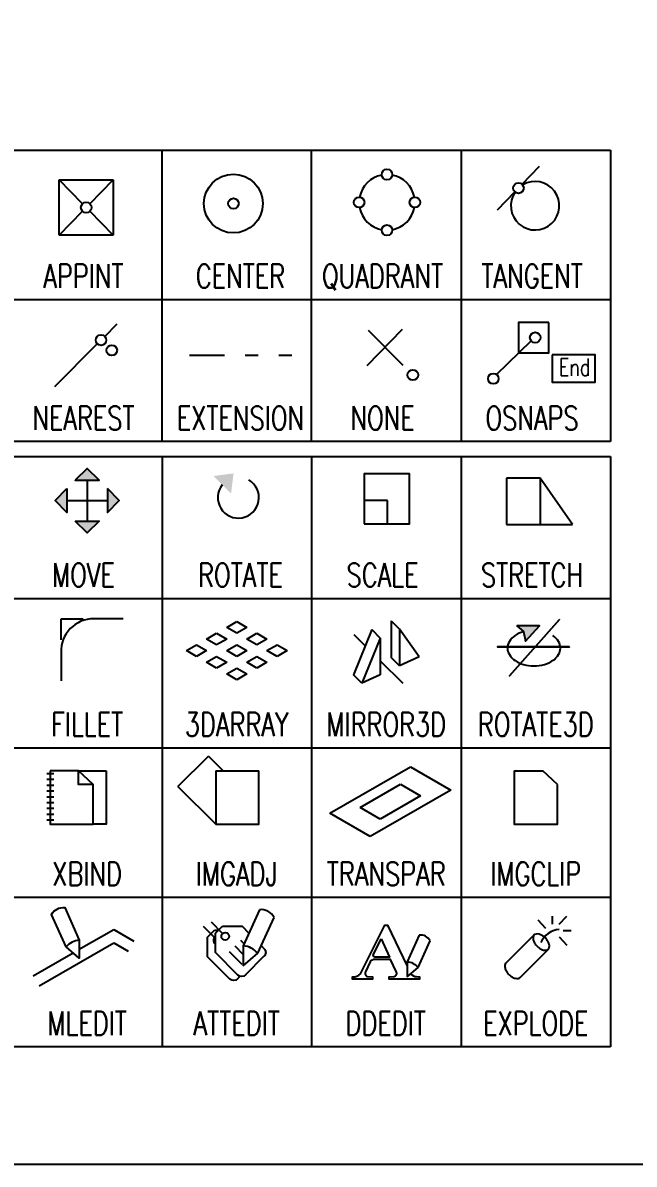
# Model space of a CAD drawing. Extents: x 1.7 to 12.8, y 1.1 to 13.1.
# Drawn here: x 9.483 to 11.127, y 1.067 to 4.138 of the extents above; entities that cross this region are included whole.
import ezdxf
from ezdxf.enums import TextEntityAlignment as Align

# ---------------------------------------------------------------- set-up
doc = ezdxf.new("R2010")
doc.units = 0
doc.header["$MEASUREMENT"] = 0
doc.linetypes.add('Dashed', pattern=[0.75, 0.5, -0.25])
for name, color, linetype in [('Borders', 252, 'Continuous'), ('Icons', 7, 'Continuous'), ('Text English', 7, 'Continuous')]:
    doc.layers.add(name, color=color, linetype=linetype)
doc.styles.add('Roman Simplex', font='romans.shx', dxfattribs={"width": 0.75, "height": 0.0625})

# ---------------------------------------------------------------- blocks, each defined once
blk = doc.blocks.new('APPINT')
for p, q in [((9.5811, 3.7157), (9.7262, 3.7157)), ((9.5811, 3.5669), (9.5811, 3.7157)), ((9.7262, 3.7157), (9.7262, 3.5669)), ((9.7262, 3.5669), (9.5811, 3.5669))]:
    blk.add_line(p, q)
at = {"layer": 'Icons', "color": 8}
for points in [[(9.6438, 3.6515), (9.5811, 3.7157)], [(9.7262, 3.5669), (9.6636, 3.6311)]]:
    blk.add_lwpolyline(points, dxfattribs=at)
at = {"layer": 'Icons', "color": 8, "linetype": 'Dashed'}
for points in [[(9.6636, 3.6515), (9.7262, 3.7157)], [(9.5811, 3.5669), (9.6438, 3.6311)]]:
    blk.add_lwpolyline(points, dxfattribs=at)
at = {"layer": 'Icons', "color": 1}
blk.add_circle((9.6537, 3.6413), 0.0142, dxfattribs=at)
blk = doc.blocks.new('CENTER POINT')
at = {"layer": 'Icons', "color": 8}
blk.add_circle((10.0495, 3.6518), 0.0791, dxfattribs=at)
at = {"layer": 'Icons', "color": 1}
blk.add_circle((10.0495, 3.6518), 0.0142, dxfattribs=at)
blk = doc.blocks.new('QUADRANT')
at = {"layer": 'Icons', "color": 1}
for centre in [(10.4625, 3.73), (10.3875, 3.655), (10.5376, 3.655), (10.4625, 3.58)]:
    blk.add_circle(centre, 0.0142, dxfattribs=at)
at = {"layer": 'Icons', "color": 8}
for start, end in [(100.8646, 169.1354), (10.8646, 79.1354), (190.8646, 259.1354), (280.8646, 349.1354)]:
    blk.add_arc((10.4625, 3.655), 0.075, start, end, dxfattribs=at)
blk = doc.blocks.new('TANGENT')
at = {"layer": 'Icons', "color": 8}
for points in [[(10.8259, 3.7037), (10.8724, 3.7521)], [(10.7597, 3.6348), (10.8062, 3.6832)]]:
    blk.add_lwpolyline(points, dxfattribs=at)
at = {"layer": 'Icons', "color": 1}
blk.add_circle((10.816, 3.6935), 0.0142, dxfattribs=at)
at = {"layer": 'Icons', "color": 8}
blk.add_arc((10.8607, 3.6459), 0.0652, 145.6798, 120.6776, dxfattribs=at)
blk = doc.blocks.new('NEAREST')
at = {"layer": 'Icons', "color": 8}
for points in [[(9.7036, 3.2945), (9.7369, 3.3278)], [(9.5689, 3.1598), (9.6835, 3.2744)]]:
    blk.add_lwpolyline(points, dxfattribs=at)
at = {"layer": 'Icons', "color": 1}
blk.add_circle((9.6936, 3.2845), 0.0142, dxfattribs=at)
at = {"layer": 'Icons', "color": 8}
blk.add_circle((9.7225, 3.257), 0.0142, dxfattribs=at)
blk = doc.blocks.new('EXTENSION')
at = {"color": 8}
for p, q in [((9.9315, 3.2435), (10.0258, 3.2435)), ((10.0809, 3.2435), (10.1162, 3.2435)), ((10.1713, 3.2435), (10.2066, 3.2435))]:
    blk.add_line(p, q, dxfattribs=at)
blk = doc.blocks.new('NONE')
at = {"layer": 'Icons', "color": 8}
for points in [[(10.4089, 3.2158), (10.5039, 3.3138)], [(10.4118, 3.3108), (10.5054, 3.2173)]]:
    blk.add_lwpolyline(points, dxfattribs=at)
at = {"layer": 'Icons', "color": 1}
blk.add_circle((10.532, 3.1907), 0.0142, dxfattribs=at)
blk = doc.blocks.new('OSNAPS')
at = {"layer": 'Icons', "color": 1}
blk.add_lwpolyline([(10.8975, 3.3315), (10.8163, 3.3315), (10.8163, 3.2502), (10.8975, 3.2502)], close=True, dxfattribs=at)
at = {"layer": 'Icons', "color": 8}
blk.add_lwpolyline([(10.7568, 3.1922), (10.8499, 3.2826)], dxfattribs=at)
at = {"layer": 'Icons', "color": 2}
blk.add_lwpolyline([(10.9069, 3.2445), (10.9069, 3.1716), (11.0223, 3.1716), (11.0223, 3.2445)], close=True, dxfattribs=at)
at = {"layer": 'Icons', "color": 8}
for centre in [(10.8612, 3.2912), (10.7485, 3.1807)]:
    blk.add_circle(centre, 0.0142, dxfattribs=at)
at = {"layer": 'Icons', "color": 2, "style": 'Roman Simplex', "width": 0.75}
blk.add_text('End', height=0.04644, dxfattribs=at).set_placement((10.9672, 3.1881), align=Align.CENTER)
blk = doc.blocks.new('MOVE')
at = {"layer": 'Icons'}
for points in [[(9.624, 2.9075), (9.6889, 2.9075), (9.6565, 2.9392), (9.624, 2.9075), (9.624, 2.9075)], [(9.6565, 2.9075), (9.6565, 2.7977)], [(9.6019, 2.885), (9.6019, 2.8202), (9.5703, 2.8526), (9.6019, 2.885), (9.6019, 2.885)], [(9.711, 2.885), (9.711, 2.8202), (9.7427, 2.8526), (9.711, 2.885), (9.711, 2.885)], [(9.6019, 2.8526), (9.711, 2.8526)], [(9.624, 2.7977), (9.6889, 2.7977), (9.6565, 2.766), (9.624, 2.7977), (9.624, 2.7977)]]:
    blk.add_lwpolyline(points, dxfattribs=at)
for points in [[(9.624, 2.9075), (9.6889, 2.9075), (9.6565, 2.9392)], [(9.6019, 2.885), (9.6019, 2.8202), (9.5703, 2.8526)], [(9.711, 2.885), (9.711, 2.8202), (9.7427, 2.8526)], [(9.624, 2.7977), (9.6889, 2.7977), (9.6565, 2.766)]]:
    blk.add_solid(points, dxfattribs=at)
blk = doc.blocks.new('ROTATE')
at = {"layer": 'Icons'}
blk.add_arc((10.0628, 2.8607), 0.0552, 141.6898, 59.3355, dxfattribs=at)
blk.add_solid([(9.9958, 2.9187), (10.0432, 2.8712), (10.0499, 2.9259)], dxfattribs=at)
blk = doc.blocks.new('SCALE')
at = {"layer": 'Icons', "color": 250}
blk.add_lwpolyline([(10.4641, 2.79), (10.5231, 2.79), (10.5231, 2.9248), (10.4015, 2.9248), (10.4015, 2.8533)], dxfattribs=at)
at = {"layer": 'Icons', "color": 1, "linetype": 'Dashed'}
blk.add_lwpolyline([(10.4641, 2.8533), (10.4015, 2.8533), (10.4015, 2.79), (10.4641, 2.79)], close=True, dxfattribs=at)
blk = doc.blocks.new('STRETCH')
at = {"layer": 'Icons'}
for p, q in [((10.8748, 2.9128), (10.7842, 2.9128)), ((10.7842, 2.9128), (10.7842, 2.7883)), ((10.7842, 2.7883), (10.8748, 2.7883))]:
    blk.add_line(p, q, dxfattribs=at)
at = {"layer": 'Icons', "color": 1}
for p, q in [((10.9616, 2.7883), (10.8748, 2.9128)), ((10.8748, 2.7883), (10.9616, 2.7883))]:
    blk.add_line(p, q, dxfattribs=at)
at = {"layer": 'Icons', "color": 1, "linetype": 'Dashed'}
blk.add_line((10.8748, 2.9128), (10.8748, 2.7883), dxfattribs=at)
blk = doc.blocks.new('FILLET')
at = {"layer": 'Icons'}
blk.add_lwpolyline([(9.7527, 2.5349), (9.6739, 2.5349, 0.423929), (9.5862, 2.4442), (9.5862, 2.3676)], format="xyb", dxfattribs=at)
at = {"layer": 'Icons', "linetype": 'Dashed'}
blk.add_lwpolyline([(9.5863, 2.4781), (9.5863, 2.5349), (9.6453, 2.5349)], dxfattribs=at)
blk = doc.blocks.new('3DARRAY')
at = {"layer": 'Icons'}
for p, q in [((10.0315, 2.5114), (10.0585, 2.5271)), ((10.0585, 2.5271), (10.0856, 2.5114)), ((9.9774, 2.4802), (10.0044, 2.4958)), ((10.0044, 2.4958), (10.0315, 2.4802)), ((10.0585, 2.4958), (10.0315, 2.5114)), ((10.0856, 2.5114), (10.0585, 2.4958)), ((10.0856, 2.4802), (10.1127, 2.4958)), ((10.1127, 2.4958), (10.1397, 2.4802)), ((9.9232, 2.4489), (9.9503, 2.4646)), ((9.9503, 2.4646), (9.9774, 2.4489)), ((10.0044, 2.4646), (9.9774, 2.4802)), ((10.0315, 2.4802), (10.0044, 2.4646)), ((10.0315, 2.4489), (10.0585, 2.4646)), ((10.0585, 2.4646), (10.0856, 2.4489)), ((10.1127, 2.4646), (10.0856, 2.4802)), ((10.1397, 2.4802), (10.1127, 2.4646)), ((10.1397, 2.4489), (10.1668, 2.4646)), ((10.1668, 2.4646), (10.1939, 2.4489)), ((9.9503, 2.4333), (9.9232, 2.4489)), ((9.9774, 2.4489), (9.9503, 2.4333)), ((9.9774, 2.4177), (10.0044, 2.4333)), ((10.0044, 2.4333), (10.0315, 2.4177)), ((10.0585, 2.4333), (10.0315, 2.4489)), ((10.0856, 2.4489), (10.0585, 2.4333)), ((10.0856, 2.4177), (10.1127, 2.4333)), ((10.1127, 2.4333), (10.1397, 2.4177)), ((10.1668, 2.4333), (10.1397, 2.4489)), ((10.1939, 2.4489), (10.1668, 2.4333)), ((10.0044, 2.4021), (9.9774, 2.4177)), ((10.0315, 2.4177), (10.0044, 2.4021)), ((10.0315, 2.3864), (10.0585, 2.4021)), ((10.0585, 2.4021), (10.0856, 2.3864)), ((10.1127, 2.4021), (10.0856, 2.4177)), ((10.1397, 2.4177), (10.1127, 2.4021)), ((10.0585, 2.3708), (10.0315, 2.3864)), ((10.0856, 2.3864), (10.0585, 2.3708))]:
    blk.add_line(p, q, dxfattribs=at)
blk = doc.blocks.new('MIRROR3D')
at = {"layer": 'Icons'}
for p, q in [((10.4735, 2.5295), (10.4963, 2.5066)), ((10.4735, 2.5295), (10.4735, 2.4307)), ((10.4215, 2.5054), (10.4444, 2.4826)), ((10.4963, 2.5066), (10.4963, 2.4079)), ((10.5489, 2.4322), (10.4963, 2.5066)), ((10.4444, 2.4826), (10.4444, 2.3839)), ((10.4963, 2.4079), (10.4735, 2.4307)), ((10.5489, 2.4322), (10.4963, 2.4079)), ((10.395, 2.361), (10.3722, 2.3839)), ((10.4444, 2.3839), (10.395, 2.361))]:
    blk.add_line(p, q, dxfattribs=at)
at = {"layer": 'Icons', "color": 1}
for p, q in [((10.404, 2.4622), (10.3745, 2.4917)), ((10.5057, 2.3606), (10.4444, 2.4219))]:
    blk.add_line(p, q, dxfattribs=at)
at = {"layer": 'Icons'}
for points in [[(10.4215, 2.5054), (10.3722, 2.3839)], [(10.4444, 2.4826), (10.395, 2.361)]]:
    blk.add_lwpolyline(points, dxfattribs=at)
blk = doc.blocks.new('ROTATE3D')
at = {"layer": 'Icons', "color": 8}
for points in [[(10.9266, 2.5325), (10.7918, 2.3815)], [(10.9531, 2.4588), (10.7601, 2.4588)]]:
    blk.add_lwpolyline(points, dxfattribs=at)
at = {"layer": 'Icons'}
for points in [[(10.9266, 2.5325), (10.7918, 2.3815), (10.9266, 2.5325), (10.9266, 2.5325)], [(10.9531, 2.4588), (10.7601, 2.4588), (10.9531, 2.4588), (10.9531, 2.4588)]]:
    blk.add_lwpolyline(points, dxfattribs=at)
at = {"layer": 'Icons', "color": 1}
for points in [[(10.8301, 2.5001, 0.00158), (10.8294, 2.4999, 0.080345), (10.8074, 2.4897, 0.107078), (10.7915, 2.4731, 0.138711), (10.7866, 2.4559, 0.138711)], [(10.7866, 2.4559, 0.138711), (10.7915, 2.4386, 0.107078), (10.8074, 2.422, 0.080345), (10.8294, 2.4119, 0.068128), (10.8577, 2.408, 0.068128), (10.886, 2.4119, 0.080345), (10.908, 2.422, 0.107078), (10.9239, 2.4386, 0.138711), (10.9288, 2.4559, 0.138711), (10.9239, 2.4731, 0.1051), (10.9083, 2.4895, 0.049532)]]:
    blk.add_lwpolyline(points, format="xyb", dxfattribs=at)
blk.add_lwpolyline([(10.8114, 2.516), (10.8299, 2.5), (10.8352, 2.4747), (10.8724, 2.516), (10.8114, 2.516), (10.8114, 2.516)], dxfattribs=at)
for points in [[(10.8114, 2.516), (10.8294, 2.4999), (10.8724, 2.516), (10.8299, 2.5)], [(10.8724, 2.516), (10.8299, 2.5), (10.8724, 2.516), (10.8352, 2.4747)]]:
    blk.add_solid(points, dxfattribs=at)
blk = doc.blocks.new('XBIND')
at = {"layer": 'Icons'}
for p, q in [((9.5668, 2.1175), (9.5475, 2.1175)), ((9.5668, 2.1019), (9.5475, 2.1019)), ((9.5668, 2.0863), (9.5475, 2.0863)), ((9.5668, 2.0706), (9.5475, 2.0706)), ((9.5668, 2.055), (9.5475, 2.055)), ((9.5668, 2.0394), (9.5475, 2.0394)), ((9.5668, 2.0238), (9.5475, 2.0238)), ((9.5668, 2.0081), (9.5475, 2.0081)), ((9.5668, 1.9925), (9.5475, 1.9925))]:
    blk.add_line(p, q, dxfattribs=at)
for points in [[(9.6725, 2.0571), (9.6725, 2.0887), (9.6334, 2.0887), (9.6334, 2.1255), (9.5568, 2.1255)], [(9.5568, 2.1255), (9.5568, 1.9819), (9.6725, 1.9819), (9.6725, 2.0571)], [(9.6334, 2.1255), (9.7074, 2.1255)], [(9.6725, 2.0887), (9.6334, 2.1255)], [(9.7074, 2.1255), (9.7074, 1.9819), (9.6725, 1.9819)]]:
    blk.add_lwpolyline(points, dxfattribs=at)
blk = doc.blocks.new('IMGADJ')
at = {"layer": 'Icons'}
for p, q in [((9.9005, 2.0835), (9.9823, 2.1653)), ((10.0021, 2.1255), (10.1178, 2.1255))]:
    blk.add_line(p, q, dxfattribs=at)
for points in [[(10.022, 2.1255), (9.9823, 2.1653)], [(10.0021, 2.1255), (10.0021, 1.9819), (10.1178, 1.9819), (10.1178, 2.1255)], [(9.9005, 2.0835), (10.0021, 1.9819)]]:
    blk.add_lwpolyline(points, dxfattribs=at)
blk = doc.blocks.new('TRANSPARENT')
at = {"layer": 'Icons', "color": 8}
for p, q in [((10.3091, 2.0114), (10.5256, 2.1364)), ((10.5256, 2.1364), (10.6338, 2.0739)), ((10.6338, 2.0739), (10.4173, 1.9489)), ((10.4173, 1.9489), (10.3091, 2.0114))]:
    blk.add_line(p, q, dxfattribs=at)
at = {"layer": 'Icons', "color": 1}
for p, q in [((10.3902, 2.0271), (10.4985, 2.0896)), ((10.4985, 2.0896), (10.5526, 2.0583)), ((10.5526, 2.0583), (10.4444, 1.9958)), ((10.4444, 1.9958), (10.3902, 2.0271))]:
    blk.add_line(p, q, dxfattribs=at)
blk = doc.blocks.new('IMGCLIP')
at = {"layer": 'Icons'}
blk.add_line((10.8049, 2.1255), (10.8815, 2.1255), dxfattribs=at)
for points in [[(10.8049, 2.1255), (10.8049, 1.9819), (10.9206, 1.9819), (10.9206, 2.0887)], [(10.9206, 2.0887), (10.8815, 2.1255)]]:
    blk.add_lwpolyline(points, dxfattribs=at)
blk = doc.blocks.new('MLEDIT')
at = {"layer": 'Icons', "linetype": 'Continuous'}
for p, q in [((9.6352, 1.6455), (9.7277, 1.6989)), ((9.7277, 1.6989), (9.7818, 1.6677)), ((9.5268, 1.5469), (9.7277, 1.6628)), ((9.7277, 1.6628), (9.7662, 1.6406)), ((9.5112, 1.5739), (9.6185, 1.6359))]:
    blk.add_line(p, q, dxfattribs=at)
at = {"layer": 'Icons', "color": 2}
blk.add_lwpolyline([(9.6, 1.652), (9.5602, 1.7389, -0.313032), (9.596, 1.7574), (9.6352, 1.6699), (9.6352, 1.6215)], format="xyb", close=True, dxfattribs=at)
blk.add_arc((9.6387, 1.6195), 0.0505, 94.0208, 139.9709, dxfattribs=at)
blk = doc.blocks.new('ATTEDIT')
at = {"layer": 'Icons', "color": 2}
for p, q in [((10.1194, 1.7519), (10.0759, 1.6546)), ((10.1149, 1.6347), (10.1592, 1.7312)), ((10.0759, 1.6546), (10.0759, 1.6008)), ((10.0759, 1.6008), (10.1149, 1.6347))]:
    blk.add_line(p, q, dxfattribs=at)
at = {"layer": 'Icons'}
for points in [[(9.9988, 1.6768), (9.9691, 1.7069)], [(10.0202, 1.6878), (9.9904, 1.718)], [(9.9989, 1.697), (10.0092, 1.697)], [(10.0382, 1.6391), (10.072, 1.6053)], [(10.0534, 1.6543), (10.0759, 1.6314)]]:
    blk.add_lwpolyline(points, dxfattribs=at)
for points in [[(10.0677, 1.5728), (10.0606, 1.5657, -0.395447), (10.04, 1.565), (9.9797, 1.6254), (9.9797, 1.6777), (9.9989, 1.697)], [(10.1243, 1.6552), (10.1323, 1.647, -0.426722), (10.1317, 1.6265), (10.0819, 1.5767, -0.395447), (10.0614, 1.5761), (10.001, 1.6364), (10.001, 1.6888), (10.0203, 1.708)], [(10.0203, 1.708), (10.0727, 1.708), (10.0913, 1.689, -0.426722)]]:
    blk.add_lwpolyline(points, format="xyb", dxfattribs=at)
at = {"layer": 'Icons', "color": 250}
blk.add_lwpolyline([(10.0687, 1.6696), (10.0782, 1.6598)], dxfattribs=at)
at = {"layer": 'Icons'}
blk.add_circle((10.0274, 1.6805), 0.0103, dxfattribs=at)
at = {"layer": 'Icons', "color": 2}
for centre, radius, start, end in [((10.1244, 1.7129), 0.0393, 27.8289, 97.356), ((10.072, 1.5986), 0.0561, 40.0291, 85.9792)]:
    blk.add_arc(centre, radius, start, end, dxfattribs=at)
at = {"layer": 'Icons'}
blk.add_arc((10.006, 1.6695), 0.0103, 118.8388, 241.1612, dxfattribs=at)
blk = doc.blocks.new('DDEDIT')
at = {"layer": 'Icons', "color": 2}
for p, q in [((10.5492, 1.6835), (10.5169, 1.6113)), ((10.5459, 1.5965), (10.5787, 1.6682))]:
    blk.add_line(p, q, dxfattribs=at)
at = {"layer": 'Icons'}
blk.add_lwpolyline([(10.5268, 1.5799, 0.272257), (10.5423, 1.5718), (10.5498, 1.5711), (10.5498, 1.5651), (10.4681, 1.5651), (10.4681, 1.5711), (10.4816, 1.5726, 0.592337), (10.4869, 1.5853), (10.4719, 1.6183), (10.4291, 1.6183, 0.261951), (10.4171, 1.6116), (10.4044, 1.5846, 0.471405), (10.4104, 1.5718), (10.4239, 1.5711), (10.4239, 1.5651), (10.3699, 1.5651), (10.3699, 1.5711, 0.175809), (10.3917, 1.5793), (10.4569, 1.7105), (10.4636, 1.7105), (10.5169, 1.6001)], format="xyb", dxfattribs=at)
blk.add_lwpolyline([(10.4464, 1.6738), (10.4689, 1.6243), (10.4299, 1.6243, -0.588403), (10.4261, 1.6311)], format="xyb", close=True, dxfattribs=at)
at = {"layer": 'Icons', "color": 2}
blk.add_arc((10.5529, 1.6545), 0.0292, 27.8289, 97.356, dxfattribs=at)
blk = doc.blocks.new('EXPLODE')
at = {"layer": 'Icons'}
for points in [[(10.8897, 1.7016), (10.8691, 1.7237)], [(10.9074, 1.7134), (10.9074, 1.7347)], [(10.9251, 1.7134), (10.9465, 1.7347)], [(10.9362, 1.6957), (10.9575, 1.6957)], [(10.9251, 1.6788), (10.9465, 1.6566)]]:
    blk.add_lwpolyline(points, dxfattribs=at)
at = {"layer": 'Icons', "color": 1}
for points in [[(10.8581, 1.6839), (10.7822, 1.608)], [(10.8205, 1.5697), (10.8964, 1.6456)]]:
    blk.add_lwpolyline(points, dxfattribs=at)
blk.add_lwpolyline([(10.8581, 1.6839, 0.156941), (10.8554, 1.6788, 0.106609), (10.8559, 1.6705, 0.072303), (10.8594, 1.6623, 0.05871), (10.8662, 1.6537, 0.05871), (10.8748, 1.6469, 0.072303), (10.883, 1.6434, 0.106609), (10.8913, 1.643, 0.156941), (10.8964, 1.6456, 0.156941), (10.899, 1.6507, 0.106609), (10.8986, 1.659, 0.072303), (10.8951, 1.6672, 0.05871), (10.8883, 1.6758, 0.05871), (10.8797, 1.6826, 0.072303), (10.8715, 1.6861, 0.106609), (10.8632, 1.6865, 0.156941)], format="xyb", close=True, dxfattribs=at)
blk.add_lwpolyline([(10.7822, 1.608, 0.156941), (10.7796, 1.6029, 0.106609), (10.78, 1.5946, 0.072303), (10.7835, 1.5864, 0.05871), (10.7903, 1.5778, 0.05871), (10.7989, 1.571, 0.072303), (10.8071, 1.5675, 0.106609), (10.8154, 1.5671, 0.156941), (10.8205, 1.5697, 0.156941)], format="xyb", dxfattribs=at)
at = {"layer": 'Icons'}
blk.add_arc((10.9305, 1.6396), 0.0593, 95.2159, 155.695, dxfattribs=at)

msp = doc.modelspace()

# ---------------------------------------------------------------- linework, layer by layer
for p, q in [((9.5811, 3.7157), (9.7262, 3.7157)), ((9.5811, 3.5669), (9.5811, 3.7157)), ((9.7262, 3.7157), (9.7262, 3.5669)), ((9.7262, 3.5669), (9.5811, 3.5669))]:
    msp.add_line(p, q)
at = {"color": 8}
for p, q in [((9.9315, 3.2435), (10.0258, 3.2435)), ((10.0809, 3.2435), (10.1162, 3.2435)), ((10.1713, 3.2435), (10.2066, 3.2435))]:
    msp.add_line(p, q, dxfattribs=at)
at = {"layer": 'Borders'}
for p, q in [((7.847, 3.7959), (11.0638, 3.7959)), ((9.8575, 3.0118), (9.8575, 3.7959)), ((10.2596, 3.0118), (10.2596, 3.7959)), ((10.6617, 3.7959), (10.6617, 3.0118)), ((11.0638, 3.7959), (11.0638, 3.0118)), ((7.847, 3.3938), (11.0638, 3.3938)), ((11.0638, 3.0118), (7.847, 3.0118)), ((7.847, 2.9716), (11.0638, 2.9716)), ((9.8575, 2.9716), (9.8575, 2.5896)), ((10.2596, 2.9716), (10.2596, 2.5896)), ((10.6617, 2.9716), (10.6617, 2.5896)), ((11.0638, 2.9716), (11.0638, 1.3833)), ((7.4651, 2.5896), (11.0638, 2.5896)), ((9.8575, 2.5896), (9.8575, 1.3833)), ((10.2596, 2.5896), (10.2596, 1.3833)), ((10.6617, 2.5896), (10.6617, 1.3833)), ((7.4651, 2.1875), (11.0638, 2.1875)), ((7.4651, 1.7854), (11.0638, 1.7854)), ((11.0638, 1.3833), (7.4651, 1.3833))]:
    msp.add_line(p, q, dxfattribs=at)
at = {"layer": 'Borders', "color": 252}
msp.add_lwpolyline([(12.771, 1.1877), (12.771, 13.0104, 0.414214), (12.6506, 13.1308), (1.8365, 13.1308, 0.414214), (1.7161, 13.0104), (1.7161, 1.1877, 0.414214), (1.8365, 1.0672), (12.6506, 1.0672, 0.414214)], format="xyb", close=True, dxfattribs=at)
at = {"layer": 'Icons'}
for p, q in [((10.8748, 2.9128), (10.7842, 2.9128)), ((10.7842, 2.9128), (10.7842, 2.7883)), ((10.7842, 2.7883), (10.8748, 2.7883)), ((10.0315, 2.5114), (10.0585, 2.5271)), ((10.0585, 2.5271), (10.0856, 2.5114)), ((10.4735, 2.5295), (10.4735, 2.4307)), ((10.4735, 2.5295), (10.4963, 2.5066)), ((9.9774, 2.4802), (10.0044, 2.4958)), ((10.0044, 2.4958), (10.0315, 2.4802)), ((10.0585, 2.4958), (10.0315, 2.5114)), ((10.0856, 2.5114), (10.0585, 2.4958)), ((10.0856, 2.4802), (10.1127, 2.4958)), ((10.1127, 2.4958), (10.1397, 2.4802)), ((10.4215, 2.5054), (10.4444, 2.4826)), ((10.5489, 2.4322), (10.4963, 2.5066)), ((10.4963, 2.5066), (10.4963, 2.4079)), ((9.9232, 2.4489), (9.9503, 2.4646)), ((9.9503, 2.4646), (9.9774, 2.4489)), ((10.0044, 2.4646), (9.9774, 2.4802)), ((10.0315, 2.4802), (10.0044, 2.4646)), ((10.0315, 2.4489), (10.0585, 2.4646)), ((10.0585, 2.4646), (10.0856, 2.4489)), ((10.1127, 2.4646), (10.0856, 2.4802)), ((10.1397, 2.4802), (10.1127, 2.4646)), ((10.1397, 2.4489), (10.1668, 2.4646)), ((10.1668, 2.4646), (10.1939, 2.4489)), ((10.4444, 2.4826), (10.4444, 2.3839)), ((9.9503, 2.4333), (9.9232, 2.4489)), ((9.9774, 2.4489), (9.9503, 2.4333)), ((9.9774, 2.4177), (10.0044, 2.4333)), ((10.0044, 2.4333), (10.0315, 2.4177)), ((10.0585, 2.4333), (10.0315, 2.4489)), ((10.0856, 2.4489), (10.0585, 2.4333)), ((10.0856, 2.4177), (10.1127, 2.4333)), ((10.1127, 2.4333), (10.1397, 2.4177)), ((10.1668, 2.4333), (10.1397, 2.4489)), ((10.1939, 2.4489), (10.1668, 2.4333)), ((10.4963, 2.4079), (10.4735, 2.4307)), ((10.5489, 2.4322), (10.4963, 2.4079)), ((10.0044, 2.4021), (9.9774, 2.4177)), ((10.0315, 2.4177), (10.0044, 2.4021)), ((10.0315, 2.3864), (10.0585, 2.4021)), ((10.0585, 2.4021), (10.0856, 2.3864)), ((10.1127, 2.4021), (10.0856, 2.4177)), ((10.1397, 2.4177), (10.1127, 2.4021)), ((10.0585, 2.3708), (10.0315, 2.3864)), ((10.0856, 2.3864), (10.0585, 2.3708)), ((10.395, 2.361), (10.3722, 2.3839)), ((10.4444, 2.3839), (10.395, 2.361)), ((9.9005, 2.0835), (9.9823, 2.1653)), ((10.0021, 2.1255), (10.1178, 2.1255)), ((10.8049, 2.1255), (10.8815, 2.1255)), ((9.5668, 2.1175), (9.5475, 2.1175)), ((9.5668, 2.1019), (9.5475, 2.1019)), ((9.5668, 2.0863), (9.5475, 2.0863)), ((9.5668, 2.0706), (9.5475, 2.0706)), ((9.5668, 2.055), (9.5475, 2.055)), ((9.5668, 2.0394), (9.5475, 2.0394)), ((9.5668, 2.0238), (9.5475, 2.0238)), ((9.5668, 2.0081), (9.5475, 2.0081)), ((9.5668, 1.9925), (9.5475, 1.9925))]:
    msp.add_line(p, q, dxfattribs=at)
at = {"layer": 'Icons', "color": 1, "linetype": 'Dashed'}
msp.add_line((10.8748, 2.9128), (10.8748, 2.7883), dxfattribs=at)
at = {"layer": 'Icons', "color": 1}
for p, q in [((10.9616, 2.7883), (10.8748, 2.9128)), ((10.8748, 2.7883), (10.9616, 2.7883)), ((10.404, 2.4622), (10.3745, 2.4917)), ((10.5057, 2.3606), (10.4444, 2.4219)), ((10.3902, 2.0271), (10.4985, 2.0896)), ((10.4985, 2.0896), (10.5526, 2.0583)), ((10.5526, 2.0583), (10.4444, 1.9958)), ((10.4444, 1.9958), (10.3902, 2.0271))]:
    msp.add_line(p, q, dxfattribs=at)
at = {"layer": 'Icons', "color": 8}
for p, q in [((10.3091, 2.0114), (10.5256, 2.1364)), ((10.5256, 2.1364), (10.6338, 2.0739)), ((10.6338, 2.0739), (10.4173, 1.9489)), ((10.4173, 1.9489), (10.3091, 2.0114))]:
    msp.add_line(p, q, dxfattribs=at)
at = {"layer": 'Icons', "color": 2}
for p, q in [((10.1194, 1.7519), (10.0759, 1.6546)), ((10.1149, 1.6347), (10.1592, 1.7312)), ((10.5492, 1.6835), (10.5169, 1.6113)), ((10.5459, 1.5965), (10.5787, 1.6682)), ((10.0759, 1.6546), (10.0759, 1.6008)), ((10.0759, 1.6008), (10.1149, 1.6347)), ((10.5169, 1.6113), (10.5169, 1.5713)), ((10.5169, 1.5713), (10.5459, 1.5965))]:
    msp.add_line(p, q, dxfattribs=at)
at = {"layer": 'Icons', "linetype": 'Continuous'}
for p, q in [((9.6352, 1.6455), (9.7277, 1.6989)), ((9.7277, 1.6989), (9.7818, 1.6677)), ((9.5268, 1.5469), (9.7277, 1.6628)), ((9.7277, 1.6628), (9.7662, 1.6406)), ((9.5112, 1.5739), (9.6185, 1.6359))]:
    msp.add_line(p, q, dxfattribs=at)
at = {"layer": 'Icons', "color": 8}
for points in [[(10.8259, 3.7037), (10.8724, 3.7521)], [(9.6438, 3.6515), (9.5811, 3.7157)], [(10.7597, 3.6348), (10.8062, 3.6832)], [(9.7262, 3.5669), (9.6636, 3.6311)], [(9.7036, 3.2945), (9.7369, 3.3278)], [(10.4089, 3.2158), (10.5039, 3.3138)], [(10.4118, 3.3108), (10.5054, 3.2173)], [(9.5689, 3.1598), (9.6835, 3.2744)], [(10.7568, 3.1922), (10.8499, 3.2826)], [(10.9266, 2.5325), (10.7918, 2.3815)], [(10.9531, 2.4588), (10.7601, 2.4588)]]:
    msp.add_lwpolyline(points, dxfattribs=at)
at = {"layer": 'Icons', "color": 8, "linetype": 'Dashed'}
for points in [[(9.6636, 3.6515), (9.7262, 3.7157)], [(9.5811, 3.5669), (9.6438, 3.6311)]]:
    msp.add_lwpolyline(points, dxfattribs=at)
at = {"layer": 'Icons', "color": 1}
msp.add_lwpolyline([(10.8975, 3.3315), (10.8163, 3.3315), (10.8163, 3.2502), (10.8975, 3.2502)], close=True, dxfattribs=at)
at = {"layer": 'Icons', "color": 2}
msp.add_lwpolyline([(10.9069, 3.2445), (10.9069, 3.1716), (11.0223, 3.1716), (11.0223, 3.2445)], close=True, dxfattribs=at)
at = {"layer": 'Icons'}
for points in [[(9.624, 2.9075), (9.6889, 2.9075), (9.6565, 2.9392), (9.624, 2.9075), (9.624, 2.9075)], [(9.6565, 2.9075), (9.6565, 2.7977)], [(9.6019, 2.885), (9.6019, 2.8202), (9.5703, 2.8526), (9.6019, 2.885), (9.6019, 2.885)], [(9.711, 2.885), (9.711, 2.8202), (9.7427, 2.8526), (9.711, 2.885), (9.711, 2.885)], [(9.6019, 2.8526), (9.711, 2.8526)], [(9.624, 2.7977), (9.6889, 2.7977), (9.6565, 2.766), (9.624, 2.7977), (9.624, 2.7977)], [(10.9266, 2.5325), (10.7918, 2.3815), (10.9266, 2.5325), (10.9266, 2.5325)], [(10.4215, 2.5054), (10.3722, 2.3839)], [(10.4444, 2.4826), (10.395, 2.361)], [(10.9531, 2.4588), (10.7601, 2.4588), (10.9531, 2.4588), (10.9531, 2.4588)], [(10.022, 2.1255), (9.9823, 2.1653)], [(9.5568, 2.1255), (9.5568, 1.9819), (9.6725, 1.9819), (9.6725, 2.0571)], [(9.6725, 2.0571), (9.6725, 2.0887), (9.6334, 2.0887), (9.6334, 2.1255), (9.5568, 2.1255)], [(9.6725, 2.0887), (9.6334, 2.1255)], [(9.6334, 2.1255), (9.7074, 2.1255)], [(9.7074, 2.1255), (9.7074, 1.9819), (9.6725, 1.9819)], [(10.0021, 2.1255), (10.0021, 1.9819), (10.1178, 1.9819), (10.1178, 2.1255)], [(10.8049, 2.1255), (10.8049, 1.9819), (10.9206, 1.9819), (10.9206, 2.0887)], [(10.9206, 2.0887), (10.8815, 2.1255)], [(9.9005, 2.0835), (10.0021, 1.9819)], [(10.8897, 1.7016), (10.8691, 1.7237)], [(10.9074, 1.7134), (10.9074, 1.7347)], [(10.9251, 1.7134), (10.9465, 1.7347)], [(9.9988, 1.6768), (9.9691, 1.7069)], [(10.0202, 1.6878), (9.9904, 1.718)], [(9.9989, 1.697), (10.0092, 1.697)], [(10.9362, 1.6957), (10.9575, 1.6957)], [(10.9251, 1.6788), (10.9465, 1.6566)], [(10.0382, 1.6391), (10.072, 1.6053)], [(10.0534, 1.6543), (10.0759, 1.6314)]]:
    msp.add_lwpolyline(points, dxfattribs=at)
at = {"layer": 'Icons', "color": 250}
for points in [[(10.4641, 2.79), (10.5231, 2.79), (10.5231, 2.9248), (10.4015, 2.9248), (10.4015, 2.8533)], [(10.0687, 1.6696), (10.0782, 1.6598)]]:
    msp.add_lwpolyline(points, dxfattribs=at)
at = {"layer": 'Icons', "color": 1, "linetype": 'Dashed'}
msp.add_lwpolyline([(10.4641, 2.8533), (10.4015, 2.8533), (10.4015, 2.79), (10.4641, 2.79)], close=True, dxfattribs=at)
at = {"layer": 'Icons'}
for points in [[(9.7527, 2.5349), (9.6739, 2.5349, 0.423929), (9.5862, 2.4442), (9.5862, 2.3676)], [(10.0677, 1.5728), (10.0606, 1.5657, -0.395447), (10.04, 1.565), (9.9797, 1.6254), (9.9797, 1.6777), (9.9989, 1.697)], [(10.1243, 1.6552), (10.1323, 1.647, -0.426722), (10.1317, 1.6265), (10.0819, 1.5767, -0.395447), (10.0614, 1.5761), (10.001, 1.6364), (10.001, 1.6888), (10.0203, 1.708)], [(10.0203, 1.708), (10.0727, 1.708), (10.0913, 1.689, -0.426722)], [(10.5268, 1.5799, 0.272257), (10.5423, 1.5718), (10.5498, 1.5711), (10.5498, 1.5651), (10.4681, 1.5651), (10.4681, 1.5711), (10.4816, 1.5726, 0.592337), (10.4869, 1.5853), (10.4719, 1.6183), (10.4291, 1.6183, 0.261951), (10.4171, 1.6116), (10.4044, 1.5846, 0.471405), (10.4104, 1.5718), (10.4239, 1.5711), (10.4239, 1.5651), (10.3699, 1.5651), (10.3699, 1.5711, 0.175809), (10.3917, 1.5793), (10.4569, 1.7105), (10.4636, 1.7105), (10.5169, 1.6001)]]:
    msp.add_lwpolyline(points, format="xyb", dxfattribs=at)
at = {"layer": 'Icons', "linetype": 'Dashed'}
msp.add_lwpolyline([(9.5863, 2.4781), (9.5863, 2.5349), (9.6453, 2.5349)], dxfattribs=at)
at = {"layer": 'Icons', "color": 1}
for points in [[(10.8301, 2.5001, 0.00158), (10.8294, 2.4999, 0.080345), (10.8074, 2.4897, 0.107078), (10.7915, 2.4731, 0.138711), (10.7866, 2.4559, 0.138711)], [(10.7866, 2.4559, 0.138711), (10.7915, 2.4386, 0.107078), (10.8074, 2.422, 0.080345), (10.8294, 2.4119, 0.068128), (10.8577, 2.408, 0.068128), (10.886, 2.4119, 0.080345), (10.908, 2.422, 0.107078), (10.9239, 2.4386, 0.138711), (10.9288, 2.4559, 0.138711), (10.9239, 2.4731, 0.1051), (10.9083, 2.4895, 0.049532)], [(10.7822, 1.608, 0.156941), (10.7796, 1.6029, 0.106609), (10.78, 1.5946, 0.072303), (10.7835, 1.5864, 0.05871), (10.7903, 1.5778, 0.05871), (10.7989, 1.571, 0.072303), (10.8071, 1.5675, 0.106609), (10.8154, 1.5671, 0.156941), (10.8205, 1.5697, 0.156941)]]:
    msp.add_lwpolyline(points, format="xyb", dxfattribs=at)
for points in [[(10.8114, 2.516), (10.8299, 2.5), (10.8352, 2.4747), (10.8724, 2.516), (10.8114, 2.516), (10.8114, 2.516)], [(10.8581, 1.6839), (10.7822, 1.608)], [(10.8205, 1.5697), (10.8964, 1.6456)]]:
    msp.add_lwpolyline(points, dxfattribs=at)
at = {"layer": 'Icons', "color": 2}
msp.add_lwpolyline([(9.6, 1.652), (9.5602, 1.7389, -0.313032), (9.596, 1.7574), (9.6352, 1.6699), (9.6352, 1.6215)], format="xyb", close=True, dxfattribs=at)
at = {"layer": 'Icons'}
msp.add_lwpolyline([(10.4464, 1.6738), (10.4689, 1.6243), (10.4299, 1.6243, -0.588403), (10.4261, 1.6311)], format="xyb", close=True, dxfattribs=at)
at = {"layer": 'Icons', "color": 1}
msp.add_lwpolyline([(10.8581, 1.6839, 0.156941), (10.8554, 1.6788, 0.106609), (10.8559, 1.6705, 0.072303), (10.8594, 1.6623, 0.05871), (10.8662, 1.6537, 0.05871), (10.8748, 1.6469, 0.072303), (10.883, 1.6434, 0.106609), (10.8913, 1.643, 0.156941), (10.8964, 1.6456, 0.156941), (10.899, 1.6507, 0.106609), (10.8986, 1.659, 0.072303), (10.8951, 1.6672, 0.05871), (10.8883, 1.6758, 0.05871), (10.8797, 1.6826, 0.072303), (10.8715, 1.6861, 0.106609), (10.8632, 1.6865, 0.156941)], format="xyb", close=True, dxfattribs=at)
at = {"layer": 'Icons', "color": 8}
for centre, radius in [((10.0495, 3.6518), 0.0791), ((10.8612, 3.2912), 0.0142), ((9.7225, 3.257), 0.0142), ((10.7485, 3.1807), 0.0142)]:
    msp.add_circle(centre, radius, dxfattribs=at)
at = {"layer": 'Icons', "color": 1}
for centre in [(10.4625, 3.73), (10.816, 3.6935), (9.6537, 3.6413), (10.0495, 3.6518), (10.3875, 3.655), (10.5376, 3.655), (10.4625, 3.58), (9.6936, 3.2845), (10.532, 3.1907)]:
    msp.add_circle(centre, 0.0142, dxfattribs=at)
at = {"layer": 'Icons'}
msp.add_circle((10.0274, 1.6805), 0.0103, dxfattribs=at)
at = {"layer": 'Icons', "color": 8}
for centre, radius, start, end in [((10.4625, 3.655), 0.075, 100.8646, 169.1354), ((10.4625, 3.655), 0.075, 10.8646, 79.1354), ((10.8607, 3.6459), 0.0652, 145.6798, 120.6776), ((10.4625, 3.655), 0.075, 190.8646, 259.1354), ((10.4625, 3.655), 0.075, 280.8646, 349.1354)]:
    msp.add_arc(centre, radius, start, end, dxfattribs=at)
at = {"layer": 'Icons'}
for centre, radius, start, end in [((10.0628, 2.8607), 0.0552, 141.6898, 59.3355), ((10.9305, 1.6396), 0.0593, 95.2159, 155.695), ((10.006, 1.6695), 0.0103, 118.8388, 241.1612)]:
    msp.add_arc(centre, radius, start, end, dxfattribs=at)
at = {"layer": 'Icons', "color": 2}
for centre, radius, start, end in [((10.1244, 1.7129), 0.0393, 27.8289, 97.356), ((9.6387, 1.6195), 0.0505, 94.0208, 139.9709), ((10.5529, 1.6545), 0.0292, 27.8289, 97.356), ((10.072, 1.5986), 0.0561, 40.0291, 85.9792), ((10.514, 1.5697), 0.0417, 40.0291, 85.9792)]:
    msp.add_arc(centre, radius, start, end, dxfattribs=at)
at = {"layer": 'Icons'}
for points in [[(9.624, 2.9075), (9.6889, 2.9075), (9.6565, 2.9392)], [(9.9958, 2.9187), (10.0432, 2.8712), (10.0499, 2.9259)], [(9.6019, 2.885), (9.6019, 2.8202), (9.5703, 2.8526)], [(9.711, 2.885), (9.711, 2.8202), (9.7427, 2.8526)], [(9.624, 2.7977), (9.6889, 2.7977), (9.6565, 2.766)]]:
    msp.add_solid(points, dxfattribs=at)
at = {"layer": 'Icons', "color": 1}
for points in [[(10.8114, 2.516), (10.8294, 2.4999), (10.8724, 2.516), (10.8299, 2.5)], [(10.8724, 2.516), (10.8299, 2.5), (10.8724, 2.516), (10.8352, 2.4747)]]:
    msp.add_solid(points, dxfattribs=at)

# ---------------------------------------------------------------- block references
for name in ['TANGENT', 'CENTER POINT', 'QUADRANT', 'APPINT', 'NEAREST', 'OSNAPS', 'NONE', 'EXTENSION', 'MOVE', 'ROTATE', 'SCALE', 'STRETCH', 'FILLET', '3DARRAY', 'MIRROR3D', 'ROTATE3D', 'IMGADJ', 'XBIND', 'TRANSPARENT', 'IMGCLIP', 'MLEDIT', 'ATTEDIT', 'EXPLODE', 'DDEDIT']:
    msp.add_blockref(name, (0, 0))

# ---------------------------------------------------------------- texts
at = {"layer": 'Icons', "color": 2, "style": 'Roman Simplex', "width": 0.75}
msp.add_text('End', height=0.04644, dxfattribs=at).set_placement((10.9672, 3.1881), align=Align.CENTER)
at = {"layer": 'Text English', "style": 'Roman Simplex', "width": 0.75}
for s, p in [('APPINT', (9.6464, 3.425)), ('CENTER', (10.0686, 3.425)), ('QUADRANT', (10.4506, 3.425)), ('TANGENT', (10.8527, 3.425)), ('NEAREST', (9.6464, 3.043)), ('EXTENSION', (10.0686, 3.043)), ('NONE', (10.4506, 3.043)), ('OSNAPS', (10.8527, 3.043)), ('MOVE', (9.6464, 2.6208)), ('ROTATE', (10.0686, 2.6208)), ('SCALE', (10.4506, 2.6208)), ('STRETCH', (10.8527, 2.6208)), ('FILLET', (9.6565, 2.2187)), ('3DARRAY', (10.0585, 2.2189)), ('MIRROR3D', (10.4606, 2.2189)), ('ROTATE3D', (10.8627, 2.2189)), ('XBIND', (9.6563, 1.8167)), ('IMGADJ', (10.0584, 1.8167)), ('TRANSPAR', (10.4606, 1.8167)), ('IMGCLIP', (10.8627, 1.8167)), ('MLEDIT', (9.6563, 1.4146)), ('ATTEDIT', (10.0583, 1.4146)), ('DDEDIT', (10.4591, 1.4146)), ('EXPLODE', (10.8627, 1.4146))]:
    msp.add_text(s, height=0.06336, dxfattribs=at).set_placement(p, align=Align.CENTER)

doc.saveas('drawing.dxf')
